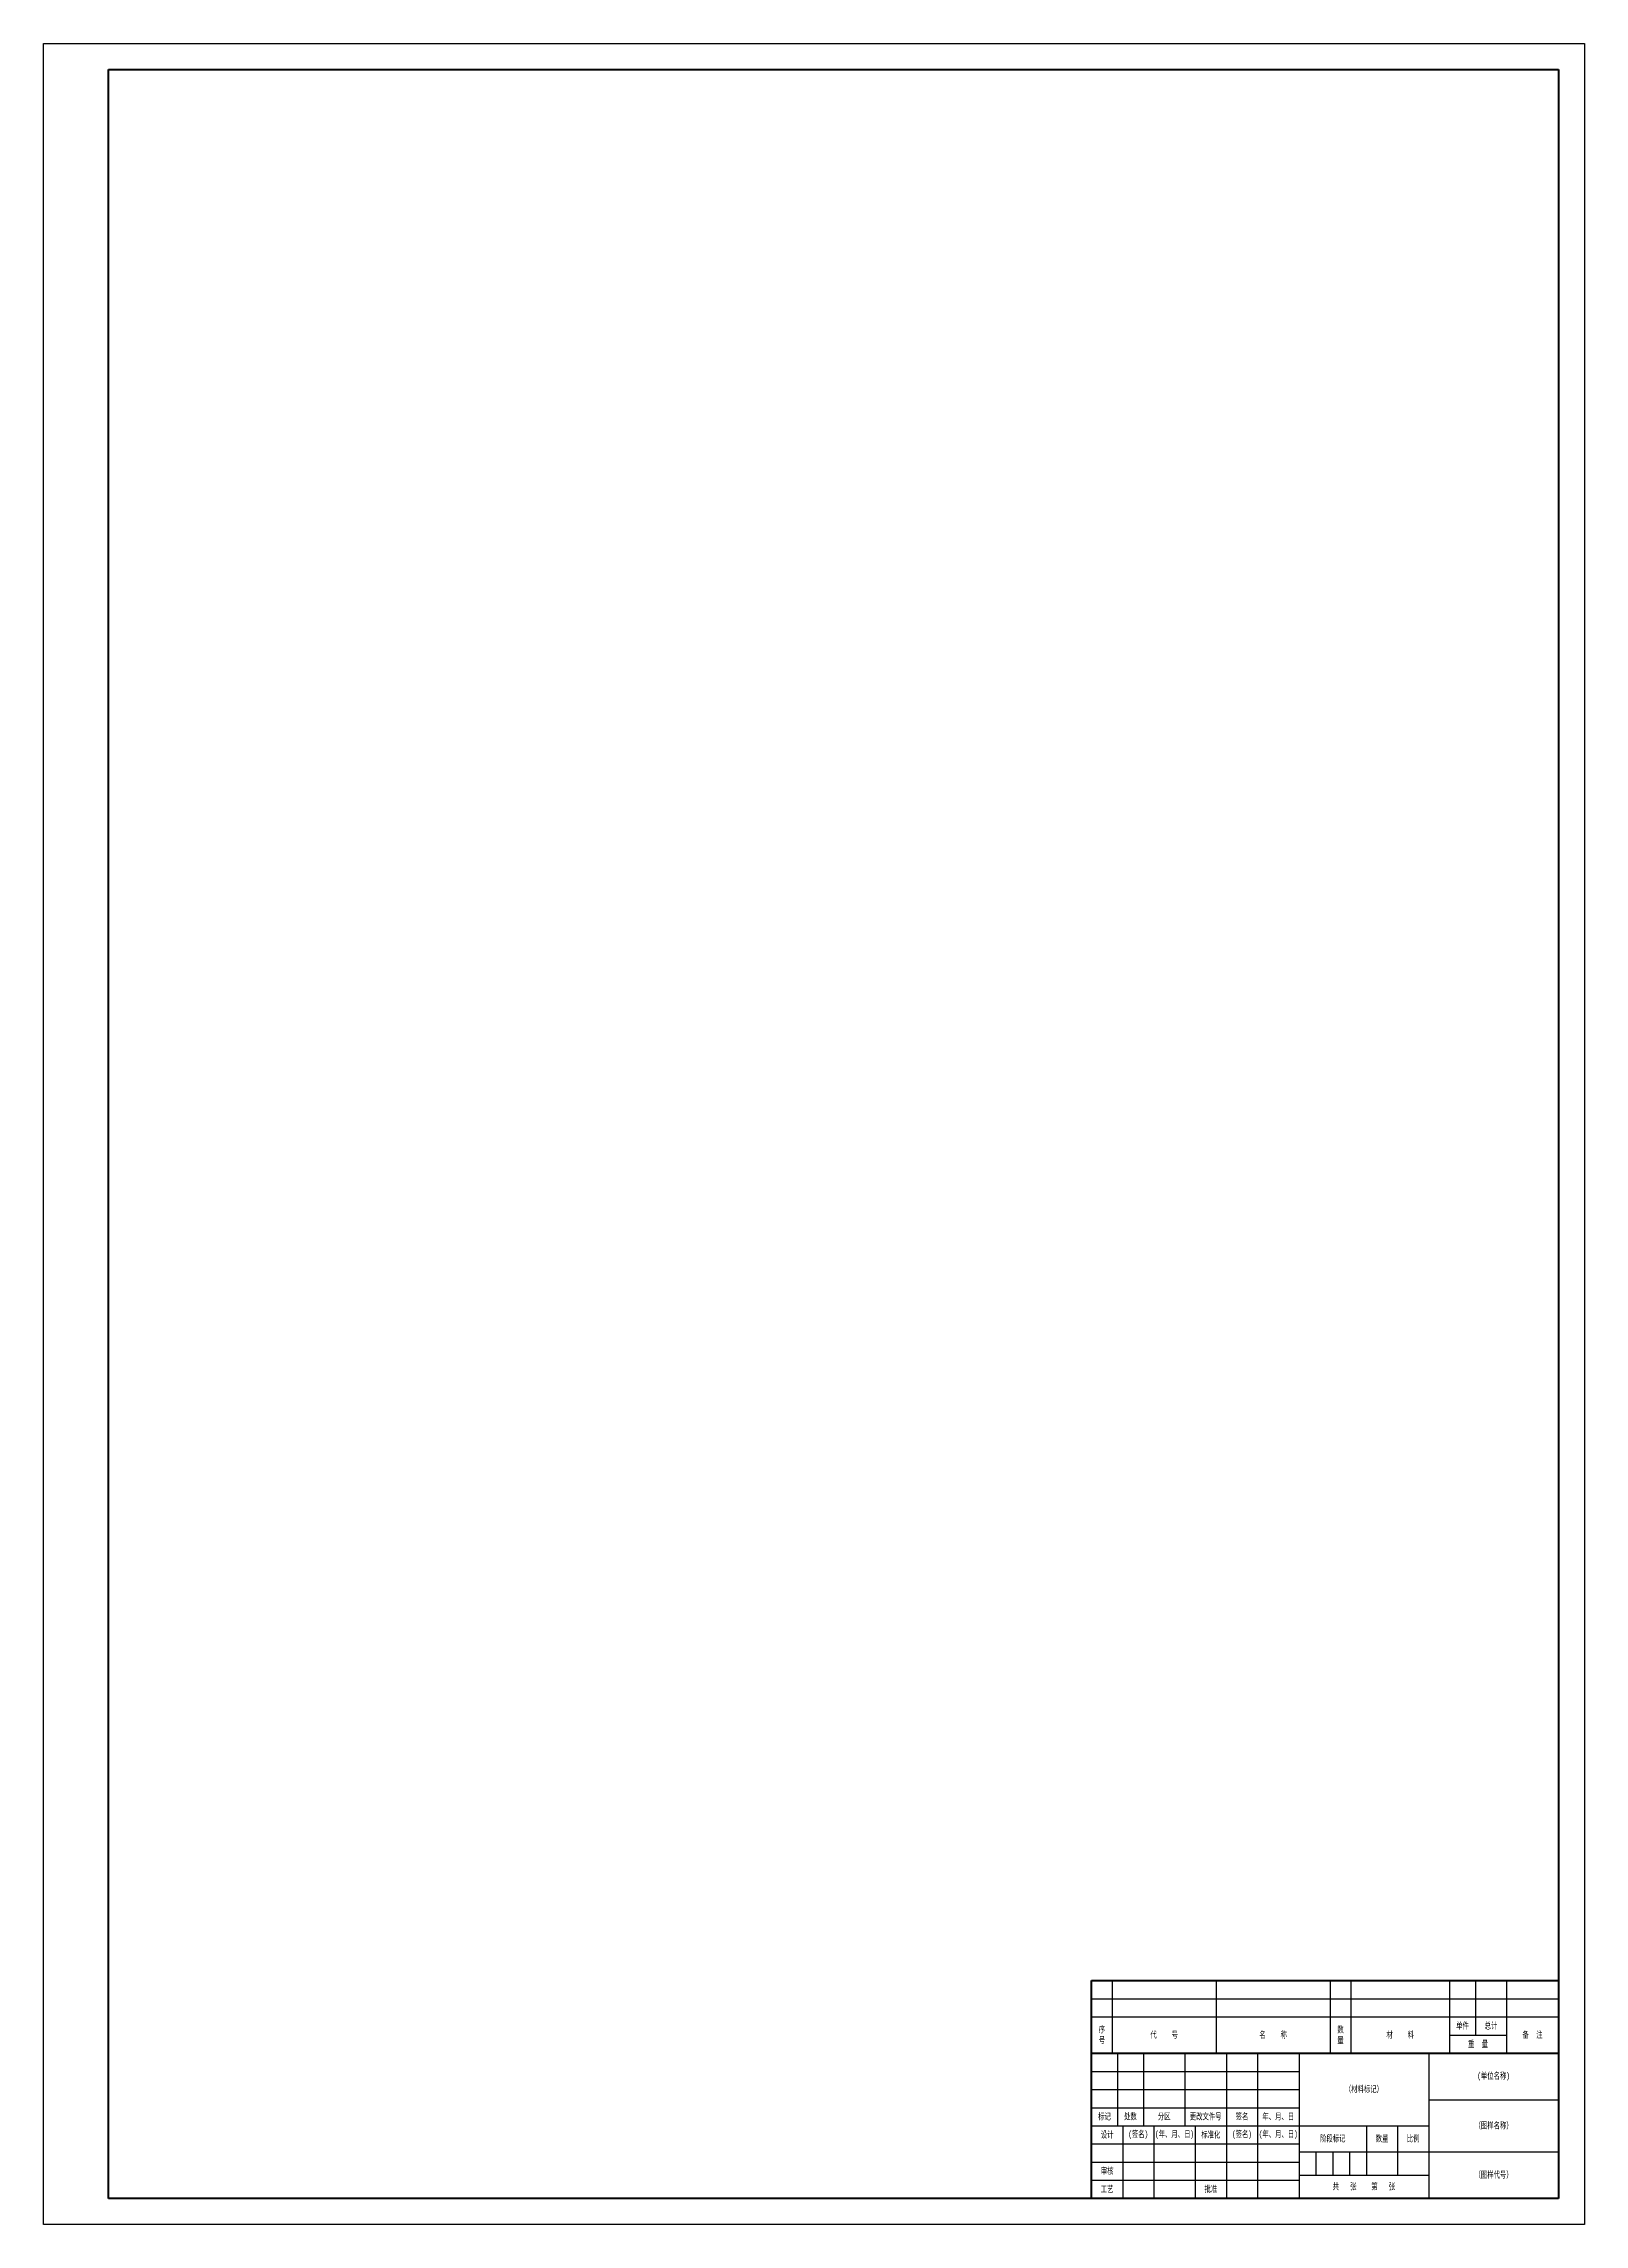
# Model space of a CAD drawing. Header units: millimetres. Extents: x 1577 to 3485, y 546 to 1387.
# Drawn here: x 2891 to 3485, y 546 to 1387 of the extents above; entities that cross this region are included whole.
import ezdxf

# ---------------------------------------------------------------- set-up
doc = ezdxf.new("R2010")
doc.units = ezdxf.units.MM
doc.header["$LTSCALE"] = 0.3
for name, color, linetype, lineweight in [('粗实线', 7, 'Continuous', 50), ('细实线', 7, 'Continuous', 25), ('细文本', 7, 'Continuous', 25)]:
    doc.layers.add(name, color=color, linetype=linetype, lineweight=lineweight)
doc.styles.add('NUT Standard', font='simfang.ttf', dxfattribs={"width": 0.7, "height": 2.5})

msp = doc.modelspace()

# ---------------------------------------------------------------- linework, layer by layer
msp.add_line((3475.243, 640.299), (3475.243, 556.299))
at = {"layer": '粗实线'}
for p, q in [((2916.243, 556.299), (2916.243, 1377.299)), ((2916.243, 1377.299), (3475.243, 1377.299)), ((3475.243, 1377.299), (3475.243, 556.299)), ((3295.243, 640.299), (3475.243, 640.299)), ((3295.243, 556.299), (3295.243, 640.299)), ((3295.243, 612.299), (3475.243, 612.299)), ((3475.243, 556.299), (2916.243, 556.299))]:
    msp.add_line(p, q, dxfattribs=at)
at = {"layer": '细实线'}
for p, q in [((2891.243, 546.299), (2891.243, 1387.299)), ((2891.243, 1387.299), (3485.243, 1387.299)), ((3485.243, 1387.299), (3485.243, 546.299)), ((3303.243, 640.299), (3303.243, 612.299)), ((3343.243, 640.299), (3343.243, 612.299)), ((3387.243, 640.299), (3387.243, 612.299)), ((3395.243, 640.299), (3395.243, 612.299)), ((3433.243, 640.299), (3433.243, 612.299)), ((3443.243, 640.299), (3443.243, 619.299)), ((3455.243, 640.299), (3455.243, 612.299)), ((3295.243, 633.299), (3475.243, 633.299)), ((3295.243, 626.299), (3475.243, 626.299)), ((3433.243, 619.299), (3455.243, 619.299)), ((3305.243, 612.299), (3305.243, 584.299)), ((3315.243, 612.299), (3315.243, 584.299)), ((3331.243, 612.299), (3331.243, 584.299)), ((3347.243, 612.299), (3347.243, 584.299)), ((3359.243, 612.299), (3359.243, 584.299)), ((3375.243, 612.299), (3375.243, 556.299)), ((3425.243, 612.299), (3425.243, 556.299)), ((3295.243, 605.299), (3375.243, 605.299)), ((3295.243, 598.299), (3375.243, 598.299)), ((3295.243, 591.299), (3375.243, 591.299)), ((3425.243, 594.299), (3475.243, 594.299)), ((3295.243, 584.299), (3425.243, 584.299)), ((3307.243, 584.299), (3307.243, 556.299)), ((3319.243, 584.299), (3319.243, 556.299)), ((3335.243, 584.299), (3335.243, 556.299)), ((3347.243, 584.299), (3347.243, 556.299)), ((3359.243, 584.299), (3359.243, 556.299)), ((3401.243, 584.299), (3401.243, 565.299)), ((3413.243, 584.299), (3413.243, 565.299)), ((3295.243, 577.299), (3375.243, 577.299)), ((3375.243, 574.299), (3475.243, 574.299)), ((3381.743, 574.299), (3381.743, 565.299)), ((3388.243, 574.299), (3388.243, 565.299)), ((3394.743, 574.299), (3394.743, 565.299)), ((3295.243, 570.299), (3375.243, 570.299)), ((3375.243, 565.299), (3425.243, 565.299)), ((3295.243, 563.299), (3375.243, 563.299)), ((3485.243, 546.299), (2891.243, 546.299))]:
    msp.add_line(p, q, dxfattribs=at)

# ---------------------------------------------------------------- texts
at = {"layer": '粗实线', "char_height": 2.5, "width": 12, "attachment_point": 5, "style": 'NUT Standard'}
for s, insert in [('工艺', (3301.243, 559.799)), ('批准', (3341.243, 559.799))]:
    msp.add_mtext(s, dxfattribs=dict(at, insert=insert))
at = {"layer": '细文本', "char_height": 2.5, "attachment_point": 5, "style": 'NUT Standard'}
for s, insert, width in [('序\\P号', (3299.243, 619.299), 8), ('数\\P量', (3391.243, 619.299), 8), ('单件', (3438.243, 622.799), 10), ('总计', (3449.243, 622.799), 12), ('代    号', (3323.243, 619.299), 40), ('名    称', (3365.243, 619.299), 44), ('材    料', (3414.243, 619.299), 38), ('重  量', (3444.243, 615.799), 22), ('备  注', (3465.243, 619.299), 20), ('（材料标记）', (3400.243, 598.299), 50), ('(单位名称)', (3450.243, 603.299), 50), ('标记', (3300.243, 587.799), 10), ('处数', (3310.243, 587.799), 10), ('分区', (3323.243, 587.799), 16), ('更改文件号', (3339.243, 587.799), 16), ('签名', (3353.243, 587.799), 12), ('年、月、日', (3367.243, 587.799), 16), ('设计', (3301.243, 580.799), 12), ('(签名)', (3313.243, 580.799), 12), ('(年、月、日)', (3327.243, 580.799), 16), ('标准化', (3341.243, 580.799), 12), ('(签名)', (3353.243, 580.799), 12), ('(年、月、日)', (3367.243, 580.799), 16), ('阶段标记', (3388.243, 579.299), 26), ('数量', (3407.243, 579.299), 12), ('比例', (3419.243, 579.299), 12), ('（图样名称）', (3450.243, 584.299), 50), ('审核', (3301.243, 566.799), 12), ('（图样代号）', (3450.243, 565.299), 50), ('共   张    第   张', (3400.243, 560.799), 50)]:
    msp.add_mtext(s, dxfattribs=dict(at, insert=insert, width=width))

doc.saveas('drawing.dxf')
